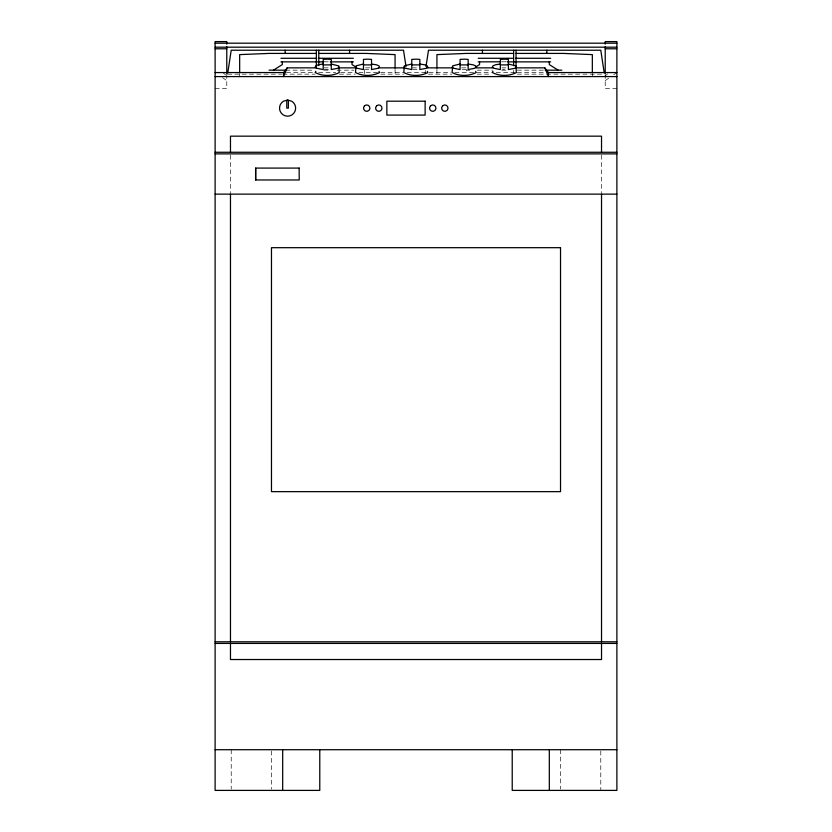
<?xml version="1.0" encoding="UTF-8"?>
<svg xmlns="http://www.w3.org/2000/svg" width="832" height="832" viewBox="0 0 832 832"><rect width="100%" height="100%" fill="white"/><g stroke="black" fill="none" stroke-linecap="round" stroke-linejoin="round"><path stroke-width="0.62" stroke-dasharray="4.16 3.12" d="M425.048 72.894L425.433 70.377M604.406 76.544L609.242 72.561M605.218 80.61L609.461 77.688M613.704 74.755L616.886 72.561M324.282 69.399L330.002 69.389M364.541 69.399L370.261 69.389M412.849 69.399L418.569 69.389M462.228 69.347L466.887 69.389M502.486 69.347L504.618 69.243M324.043 61.797L330.294 61.87M502.102 61.797L506.771 61.797M323.95 67.86L329.15 67.86M365.529 67.86L370.729 67.86M412.298 67.86L417.498 67.86M461.666 67.86L466.866 67.86M501.935 67.86L505.835 67.86M285.709 70.169L314.579 70.169M323.846 70.169L330.117 70.169M337.022 70.169L353.902 70.169M469.778 70.169L466.336 70.169L466.336 73.757M477.214 70.169L492.398 70.169M501.758 70.169L507.759 70.169M517.327 70.169L545.886 70.169M286.406 72.561L314.714 72.561M318.666 72.561L335.733 72.561M340.683 72.561L353.902 72.561M358.842 72.561L403.042 72.561M407.139 72.561L450.83 72.561M454.875 72.561L491.317 72.561M496.267 72.561L515.986 72.561M517.286 72.561L545.594 72.561M227.594 74.152L281.622 74.152M282.911 74.152L315.078 74.152M339.466 74.152L355.16 74.152M380.838 74.152L403.52 74.152M428.48 74.152L451.87 74.152M477.225 74.152L491.754 74.152M517.338 74.152L604.406 74.152M215.114 88.66L226.782 88.66L226.782 73.715M616.886 88.66L605.218 88.66L605.218 73.715M222.539 77.688L226.782 80.61M222.758 72.561L225.659 74.953M601.526 155.178L601.526 192.837M600.787 750.984L600.787 790.4M592.332 74.152L592.332 76.544M560.529 749.715L560.529 789.131M513.625 70.377L513.625 72.935M436.935 69.274L436.935 76.544M395.065 69.274L395.065 76.544M364.582 70.169L364.582 73.757M271.471 750.984L271.471 789.131M239.668 74.152L239.668 76.544M231.213 749.715L231.213 789.131M230.474 155.178L230.474 192.837"/><path stroke-width="1.25" d="M227.781 72.894L231.213 50.222L403.52 50.222L405.995 66.602M426.005 66.602L428.48 50.222L600.787 50.222L604.219 72.894M287.186 67.86L283.556 76.586L283.556 72.561L287.186 67.86L316.16 67.86M315.827 71.25L315.203 72.478C322.078 76.43 332.228 76.274 339.227 72.592L338.801 65.936L331.271 64.033M379.059 71.365L379.486 72.592C372.486 76.274 362.336 76.43 355.462 72.478L356.086 65.822L363.47 64.022M427.367 71.365L427.794 72.592C420.805 76.274 410.644 76.43 403.77 72.478L404.394 65.822L411.778 64.022M475.675 71.365L476.102 72.592C469.113 76.274 458.962 76.43 452.088 72.478L452.712 65.822L460.096 64.022M492.97 71.25L492.346 72.478C499.221 76.43 509.371 76.274 516.36 72.592L515.934 65.936L508.404 64.033M339.227 67.174L337.574 68.338L331.271 69.545L331.271 59.384L327.486 59.166L323.211 59.374L323.211 69.555L316.659 68.234L315.203 67.049L315.827 65.822L318.427 64.761L323.211 64.022M516.36 67.174L514.717 68.338L508.404 69.545L508.404 59.384L504.618 59.166L500.354 59.374L500.354 69.555L493.802 68.234L492.346 67.049L492.97 65.822L495.56 64.761L500.354 64.022M273.437 70.169L282.308 64.584L282.308 61.797M475.634 67.07L479.565 64.584L479.565 61.797M331.271 64.896L323.211 64.906M371.519 64.896L363.47 64.906M419.838 64.896L411.778 64.906M468.146 64.896L460.096 64.906M508.404 64.896L500.354 64.906M215.114 43.191L616.886 43.191M215.114 47.185L616.886 47.185M215.114 48.776L226.782 48.776M605.218 48.776L616.886 48.776M316.358 53.414L269.058 53.414L239.668 54.61L239.668 72.935M318.781 53.414L366.08 53.414L395.065 54.61L395.065 68.047M513.625 53.414L466.326 53.414L436.935 54.61L436.935 68.047M516.038 53.414L563.347 53.414L592.332 54.61L592.332 72.935M280.935 58.282L315.994 58.282M318.334 58.282L353.402 58.282M478.202 58.282L513.261 58.282M515.601 58.282L550.659 58.282M280.935 61.87L323.024 61.87M330.294 61.87L353.402 61.87M478.202 61.87L500.937 61.797M507.395 61.87L550.659 61.87M339.539 67.86L355.129 67.86M378.518 67.86L404.498 67.86M426.587 67.86L452.577 67.86M475.956 67.86L492.846 67.86M516.235 67.86L544.814 67.86L548.444 72.561L548.444 76.586L544.814 67.86M269.069 70.169L286.624 70.169M545.23 70.169L561.85 70.169M215.114 72.561L283.785 72.561M548.215 72.561L616.886 72.561M215.114 76.586L616.886 76.586M215.114 152.266L616.886 152.266M215.114 153.878L616.886 153.878M299.239 168.085L255.601 168.085L255.601 179.972L299.239 179.972L299.125 168.085M215.114 194.137L616.886 194.137M215.114 641.805L616.886 641.805M215.114 643.417L616.886 643.417M215.114 749.715L616.886 749.715M468.146 64.033L473.252 64.844L475.675 65.936L476.102 67.174L474.458 68.338L468.146 69.545L468.146 59.384L464.36 59.166L460.096 59.374L460.096 69.555L453.544 68.234L452.088 67.049M419.838 64.033L424.944 64.844L427.367 65.936L427.794 67.174L426.14 68.338L419.838 69.545L419.838 59.384L416.052 59.166L411.778 59.374L411.778 69.555L405.226 68.234L403.77 67.049M371.519 64.033L376.636 64.844L379.059 65.936L379.486 67.174L377.832 68.338L371.519 69.545L371.519 59.384L367.744 59.166L363.47 59.374L363.47 69.555L356.918 68.234L355.462 67.049M558.158 70.169L549.297 64.584L549.297 61.797M355.971 67.07L352.03 64.584L352.03 61.797M605.218 44.148L605.218 41.6L616.886 41.6L616.886 790.4L512.221 790.4L512.221 749.715M605.218 46.686L605.218 73.403M601.526 152.266L601.526 136.167L230.474 136.167L230.474 152.266M601.526 194.137L601.526 641.805M601.526 643.417L601.526 659.526L230.474 659.526L230.474 643.417M549.318 749.715L549.318 790.4M546.842 50.222L546.842 53.414M516.038 50.222L516.038 66.83M513.625 50.222L513.625 65.603M482.425 50.222L482.425 53.414M349.575 50.222L349.575 53.414M319.779 749.715L319.779 790.4L215.114 790.4L215.114 41.6L226.782 41.6L226.782 44.148M318.781 50.222L318.781 65.603M316.358 50.222L316.358 66.602M288.382 100.298L288.382 108.139L286.77 108.139L286.77 100.298M285.158 50.222L285.158 53.414M282.682 749.715L282.682 790.4M255.715 168.085L255.715 179.972M230.474 194.137L230.474 641.805M226.782 46.686L226.782 73.403M364.478 105.83L363.553 107.588L363.834 109.554L365.217 110.978L367.172 111.322L368.961 110.448L369.897 108.69L369.616 106.725L368.233 105.29L366.267 104.946L364.478 105.83M376.563 105.83L375.627 107.588L375.908 109.554L377.291 110.978L379.257 111.322L381.035 110.448L381.971 108.69L381.69 106.725L380.307 105.29L378.352 104.946L376.563 105.83M430.508 105.83L429.572 107.588L429.853 109.554L431.236 110.978L433.202 111.322L434.99 110.448L435.916 108.69L435.635 106.725L434.252 105.29L432.297 104.946L430.508 105.83M442.582 105.83L441.657 107.588L441.927 109.554L443.321 110.978L445.276 111.322L447.065 110.448L447.99 108.69L447.71 106.725L446.326 105.29L444.371 104.946L442.582 105.83M287.581 100.09L283.556 101.161A8.05 8.05 0 0 0 281.414 113.318A8.05 8.05 0 0 0 293.748 113.318A8.05 8.05 0 0 0 291.606 101.161L287.581 100.09M425.131 101.192L386.849 101.192L386.849 115.086L425.131 115.086L425.131 101.192M560.529 247.686L271.471 247.686L271.471 491.65L560.529 491.65L560.529 247.686"/></g></svg>
